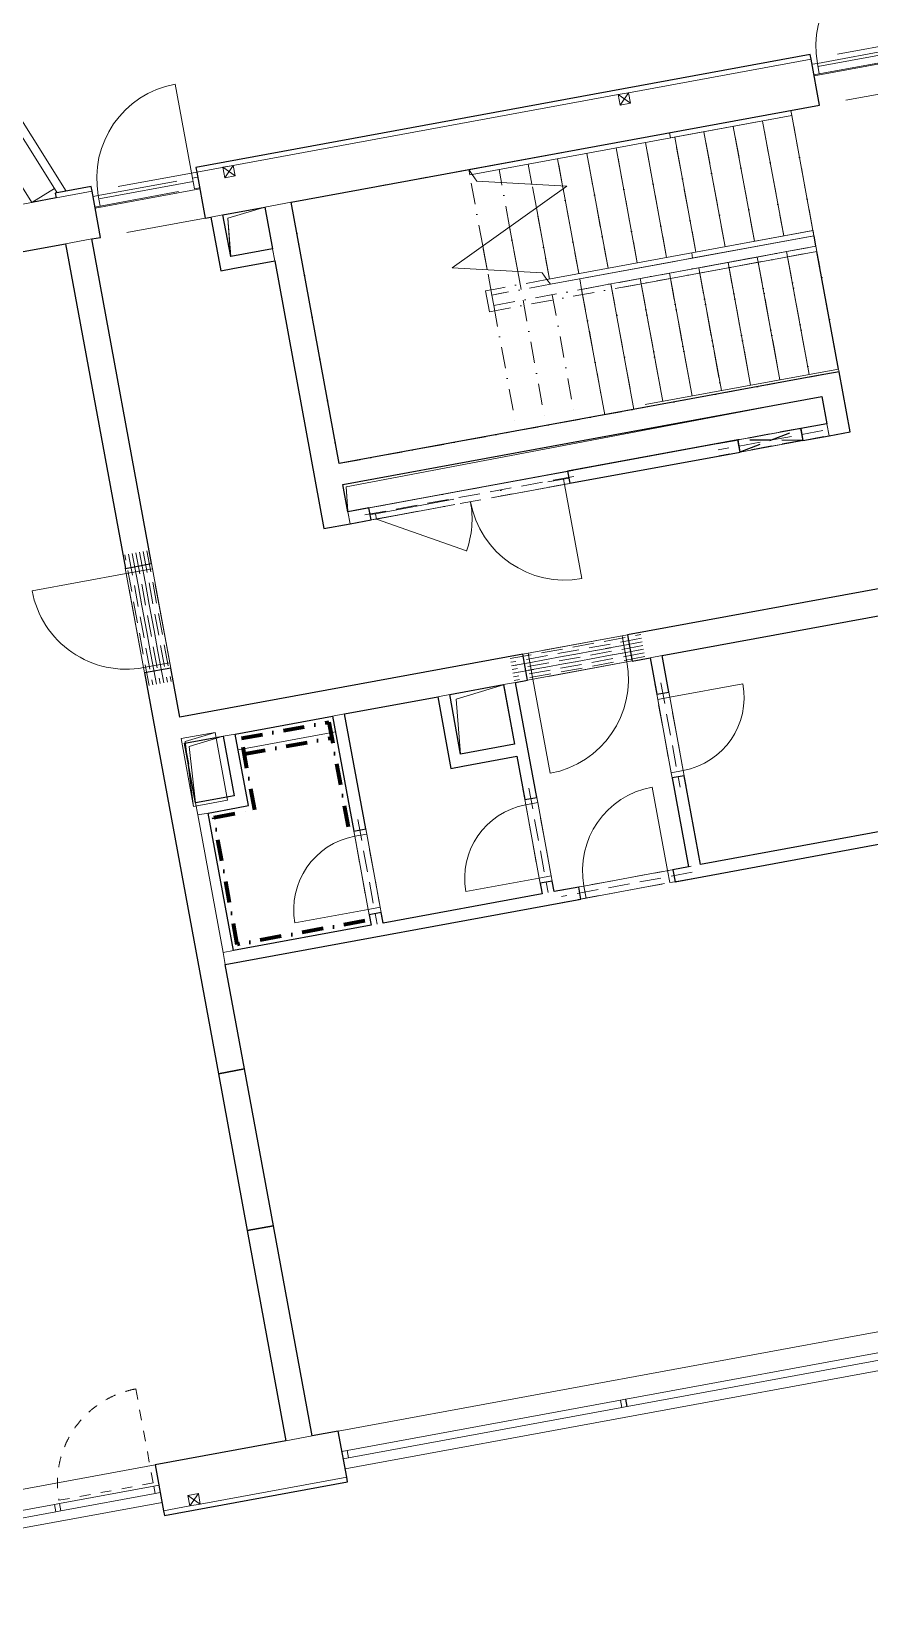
# Model space of a CAD drawing. Header units: millimetres. Extents: x -9657 to 178820, y -8645 to 72638.
# Drawn here: x 122576 to 130451, y -147 to 14797 of the extents above; entities that cross this region are included whole.
import ezdxf

# ---------------------------------------------------------------- set-up
doc = ezdxf.new("R2010")
doc.units = ezdxf.units.MM
for name, pattern in [('HA_Dash_2mm-S1mm', [200, 100, -100]), ('HA_Dash_3mm-S1mm', [300, 200, -100]), ('HA_DashDot_2_2mm-S0_6mm', [1650, 750, -450, 0, -450]), ('HA_DashDot_4mm-S1mm', [400, 200, -100, 0, -100])]:
    doc.linetypes.add(name, pattern=pattern)
for name, color, linetype, lineweight in [('A-AREA-____-OTLN', 9, 'Continuous', 25), ('A-DETL-GENF-OTLN', 9, 'Continuous', 9), ('A-DOOR-____-MCUT', 9, 'Continuous', 9), ('A-DOOR-____-OTLN', 9, 'Continuous', 9), ('A-DOOR-FRAM-MCUT', 9, 'Continuous', 9), ('A-DOOR-FRAM-OTLN', 9, 'Continuous', 9), ('A-FLOR-____-OTLN', 9, 'Continuous', 9), ('A-FLOR-HRAL-MBND', 9, 'HA_DashDot_4mm-S1mm', 9), ('A-FLOR-HRAL-OTLN', 9, 'Continuous', 9), ('A-GENM-____-HDLN', 9, 'HA_Dash_3mm-S1mm', 9), ('A-GENM-____-MCUT', 9, 'Continuous', 25), ('A-GENM-____-OTLN', 9, 'Continuous', 9), ('A-GLAZ-CURT-MCUT', 9, 'Continuous', 5), ('A-GLAZ-CURT-OTLN', 9, 'Continuous', 5), ('A-GLAZ-CWMG-MCUT', 9, 'Continuous', 5), ('A-GLAZ-CWMG-OTLN', 9, 'Continuous', 5), ('A-WALL-____-MCUT', 9, 'Continuous', 25), ('A-WALL-____-OTLN', 9, 'Continuous', 9), ('I-WALL-____-MCUT', 9, 'Continuous', 25), ('I-WALL-____-OTLN', 9, 'Continuous', 9), ('M-HVAC-DUCT-OTLN', 9, 'Continuous', 9), ('S-STRS-____-MBND', 9, 'HA_DashDot_4mm-S1mm', 9), ('S-STRS-____-OTLN', 9, 'Continuous', 9)]:
    doc.layers.add(name, color=color, linetype=linetype, lineweight=lineweight)

# ---------------------------------------------------------------- blocks, each defined once
blk = doc.blocks.new('HA_DR_Single_Swing_Solid - In_OJ_900x2100_Vstupni-2215765-schema rezu D_130_5300')
at = {"layer": 'A-DOOR-____-MCUT', "linetype": 'HA_DashDot_2_2mm-S0_6mm'}
for p, q in [((-450, 125), (450, 125)), ((-450, -125), (450, -125))]:
    blk.add_line(p, q, dxfattribs=at)
at = {"layer": 'A-DOOR-____-OTLN', "lineweight": 5}
blk.add_line((450, 1025), (450, 125), dxfattribs=at)
at = {"layer": 'A-DOOR-____-OTLN'}
for p, q in [((-500, 125), (500, 125)), ((-500, -125), (500, -125))]:
    blk.add_line(p, q, dxfattribs=at)
at = {"layer": 'A-DOOR-____-OTLN', "lineweight": 5}
blk.add_arc((450, 125), 900, 90, 180, dxfattribs=at)
at = {"layer": 'A-DOOR-FRAM-MCUT'}
for p, q in [((-500, 125), (-450, 125)), ((-450, 125), (-450, -125)), ((450, 125), (500, 125)), ((450, -125), (450, 125)), ((-450, -125), (-500, -125)), ((500, -125), (450, -125))]:
    blk.add_line(p, q, dxfattribs=at)
blk = doc.blocks.new('HA_DR_Single_Swing_Solid_ButtFrame - In_FAS_900x2350_Unik-2108754-schema rezu D_130_5300')
at = {"layer": 'A-DOOR-____-MCUT', "linetype": 'HA_DashDot_2_2mm-S0_6mm'}
for p, q in [((-450, 170), (450, 170)), ((-450, 70), (450, 70))]:
    blk.add_line(p, q, dxfattribs=at)
at = {"layer": 'A-DOOR-____-OTLN', "lineweight": 5}
blk.add_line((450, 1070), (450, 170), dxfattribs=at)
blk.add_arc((450, 170), 900, 90, 180, dxfattribs=at)
at = {"layer": 'A-DOOR-FRAM-MCUT'}
for p, q in [((-500, 170), (-450, 170)), ((-450, 170), (-450, 70)), ((450, 170), (500, 170)), ((450, 70), (450, 170)), ((-450, 70), (-500, 70)), ((500, 70), (450, 70))]:
    blk.add_line(p, q, dxfattribs=at)
at = {"layer": 'A-DOOR-FRAM-OTLN', "linetype": 'HA_DashDot_2_2mm-S0_6mm'}
for p, q in [((500, 220), (-500, 220)), ((500, -220), (-500, -220))]:
    blk.add_line(p, q, dxfattribs=at)
blk = doc.blocks.new('HA_DR_Single_Swing_Solid - In_OJ_800x2100-2215786-schema rezu D_130_5300')
at = {"layer": 'A-DOOR-____-MCUT', "linetype": 'HA_DashDot_2_2mm-S0_6mm'}
for p, q in [((-400, 57.5), (400, 57.5)), ((-400, -57.5), (400, -57.5))]:
    blk.add_line(p, q, dxfattribs=at)
at = {"layer": 'A-DOOR-____-OTLN', "lineweight": 5}
blk.add_line((400, 857.5), (400, 57.5), dxfattribs=at)
blk.add_arc((400, 57.5), 800, 90, 180, dxfattribs=at)
at = {"layer": 'A-DOOR-FRAM-MCUT'}
for p, q in [((-450, 57.5), (-400, 57.5)), ((-400, 57.5), (-400, -57.5)), ((400, 57.5), (450, 57.5)), ((400, -57.5), (400, 57.5)), ((-400, -57.5), (-450, -57.5)), ((450, -57.5), (400, -57.5))]:
    blk.add_line(p, q, dxfattribs=at)
blk = doc.blocks.new('HA_DR_Single_Swing_Solid - In_OJ_700x2100-2215885-schema rezu D_130_5300')
at = {"layer": 'A-DOOR-____-MCUT', "linetype": 'HA_DashDot_2_2mm-S0_6mm'}
for p, q in [((-350, 57.5), (350, 57.5)), ((-350, -57.5), (350, -57.5))]:
    blk.add_line(p, q, dxfattribs=at)
at = {"layer": 'A-DOOR-____-OTLN', "lineweight": 5}
blk.add_line((350, -757.5), (350, -57.5), dxfattribs=at)
blk.add_arc((350, -57.5), 700, 180, 270, dxfattribs=at)
at = {"layer": 'A-DOOR-FRAM-MCUT'}
for p, q in [((-350, 57.5), (-400, 57.5)), ((-350, -57.5), (-350, 57.5)), ((400, 57.5), (350, 57.5)), ((350, 57.5), (350, -57.5)), ((-400, -57.5), (-350, -57.5)), ((350, -57.5), (400, -57.5))]:
    blk.add_line(p, q, dxfattribs=at)
blk = doc.blocks.new('Top Rail Type - Top Rail_Internal_-1380920-schema rezu D_130_5300')
at = {"layer": 'A-FLOR-HRAL-OTLN'}
for p, q in [((13750, 11499.6), (13750, 11549.6)), ((13750, 11549.6), (14910, 11549.6)), ((14910, 11549.6), (14910, 11499.6)), ((14910, 11499.6), (13750, 11499.6))]:
    blk.add_line(p, q, dxfattribs=at)
blk = doc.blocks.new('Top Rail Type - Top Rail_Internal_-V72-schema rezu D_130_5300')
at = {"layer": 'A-FLOR-HRAL-MBND'}
for p, q in [((11830, 11500), (11830, 11550)), ((11830, 11550), (11830, 11550)), ((11854, 11500), (11830, 11500))]:
    blk.add_line(p, q, dxfattribs=at)
at = {"layer": 'A-FLOR-HRAL-OTLN'}
for p, q in [((11830, 11550), (11854, 11500)), ((14910, 11550), (11830, 11550)), ((14910, 11500), (14910, 11550)), ((14910, 11500), (11854, 11500))]:
    blk.add_line(p, q, dxfattribs=at)
blk = doc.blocks.new('Top Rail Type - Top Rail_Internal_-1380936-schema rezu D_130_5300')
at = {"layer": 'A-FLOR-HRAL-OTLN'}
for p, q in [((13750, 10350.4), (13750, 10400.4)), ((13750, 10400.4), (14910, 10400.4)), ((14910, 10350.4), (13750, 10350.4)), ((14910, 10400.4), (14910, 10350.4))]:
    blk.add_line(p, q, dxfattribs=at)
blk = doc.blocks.new('Top Rail Type - Top Rail_Internal_-V73-schema rezu D_130_5300')
at = {"layer": 'A-FLOR-HRAL-MBND'}
for p, q in [((11780, 10400), (11780, 10200)), ((11905, 10400), (11780, 10400)), ((11830, 10350), (11830, 10250)), ((11905, 10350), (11830, 10350)), ((12366, 10400), (11905, 10400)), ((12390, 10350), (11905, 10350)), ((11780, 10200), (14910, 10200)), ((11830, 10250), (14910, 10250)), ((14910, 10250), (14910, 10200))]:
    blk.add_line(p, q, dxfattribs=at)
at = {"layer": 'A-FLOR-HRAL-OTLN'}
for p, q in [((12366, 10400), (12390, 10350)), ((14910, 10400), (12366, 10400)), ((14910, 10350), (12390, 10350)), ((14910, 10350), (14910, 10400))]:
    blk.add_line(p, q, dxfattribs=at)
blk = doc.blocks.new('HA_GM_Shaft_Rectangle - Default-2240307-schema rezu D_130_5300')
at = {"layer": 'A-DETL-GENF-OTLN'}
for p, q in [((37, -37), (370, 0)), ((0, -570), (37, -37))]:
    blk.add_line(p, q, dxfattribs=at)
at = {"layer": 'A-GENM-____-OTLN'}
for p, q in [((0, -570), (0, 0)), ((0, 0), (370, 0)), ((370, 0), (370, -570)), ((370, -570), (0, -570))]:
    blk.add_line(p, q, dxfattribs=at)
blk = doc.blocks.new('HA_GM_Shaft_Rectangle - Default-2240317-schema rezu D_130_5300')
at = {"layer": 'A-DETL-GENF-OTLN'}
for p, q in [((51.5, -51.5), (515, 0)), ((0, -570), (51.5, -51.5))]:
    blk.add_line(p, q, dxfattribs=at)
at = {"layer": 'A-GENM-____-OTLN'}
for p, q in [((0, -570), (0, 0)), ((0, 0), (515, 0)), ((515, 0), (515, -570)), ((515, -570), (0, -570))]:
    blk.add_line(p, q, dxfattribs=at)
blk = doc.blocks.new('HA_GM_Shaft_Rectangle - Default-2240301-schema rezu D_130_5300')
at = {"layer": 'A-DETL-GENF-OTLN'}
for p, q in [((26, -26), (4580, 0)), ((0, -260), (26, -26))]:
    blk.add_line(p, q, dxfattribs=at)
at = {"layer": 'A-GENM-____-OTLN'}
for p, q in [((0, -260), (0, 0)), ((0, 0), (4580, 0)), ((4580, 0), (4580, -260)), ((4580, -260), (0, -260))]:
    blk.add_line(p, q, dxfattribs=at)
blk = doc.blocks.new('HA_GM_Shaft_Rectangle - Default-2240315-schema rezu D_130_5300')
at = {"layer": 'A-DETL-GENF-OTLN'}
for p, q in [((40, -40), (400.4, 0)), ((0, -400), (40, -40))]:
    blk.add_line(p, q, dxfattribs=at)
at = {"layer": 'A-GENM-____-OTLN'}
for p, q in [((0, -400), (0, 0)), ((0, 0), (400.4, 0)), ((400.4, 0), (400.4, -400)), ((400.4, -400), (0, -400))]:
    blk.add_line(p, q, dxfattribs=at)
blk = doc.blocks.new('Obdélníková příčel - 50x70mm EXT-2011740-schema rezu D_130_5300')
at = {"layer": 'A-GLAZ-CWMG-MCUT'}
for p, q in [((-50, 70), (0, 70)), ((-50, 0), (-50, 70)), ((0, 0), (-50, 0)), ((0, 70), (0, 0))]:
    blk.add_line(p, q, dxfattribs=at)
blk = doc.blocks.new('ABMV_CW_Single_Swing_Generic - Ex_Glass_SKLOPNE-2011742-schema rezu D_130_5300')
at = {"layer": 'A-DOOR-____-OTLN', "linetype": 'HA_Dash_2mm-S1mm', "lineweight": 5}
for p in [(450, 930), (-450, 30)]:
    blk.add_line(p, (450, 30), dxfattribs=at)
blk.add_arc((450, 30), 900, 90, 180, dxfattribs=at)
blk = doc.blocks.new('Obdélníková příčel - 50x70mm EXT-1501617-schema rezu D_130_5300')
at = {"layer": 'A-GLAZ-CWMG-OTLN'}
for p, q in [((6582, 1115), (5697, 952)), ((6595, 1046), (5709, 883))]:
    blk.add_line(p, q, dxfattribs=at)
blk = doc.blocks.new('Obdélníková příčel - 50x70mm EXT-2011734-schema rezu D_130_5300')
at = {"layer": 'A-GLAZ-CWMG-MCUT'}
for p, q in [((-25, 70), (25, 70)), ((-25, 0), (-25, 70)), ((25, 0), (-25, 0)), ((25, 70), (25, 0))]:
    blk.add_line(p, q, dxfattribs=at)
blk = doc.blocks.new('Systémový panel - Sklo-2011743-schema rezu D_130_5300')
at = {"layer": 'A-GLAZ-CURT-MCUT'}
for p, q in [((1300, 0), (-1300, 0)), ((-1300, 0), (-1300, -70)), ((-1300, -70), (1300, -70)), ((1300, -70), (1300, 0))]:
    blk.add_line(p, q, dxfattribs=at)
blk = doc.blocks.new('Systémový panel - Sklo-2012391-schema rezu D_130_5300')
at = {"layer": 'A-GLAZ-CURT-MCUT'}
for p, q in [((1306.25, 0), (-1306.25, 0)), ((-1306.25, 0), (-1306.25, -70)), ((-1306.25, -70), (1306.25, -70)), ((1306.25, -70), (1306.25, 0))]:
    blk.add_line(p, q, dxfattribs=at)
blk = doc.blocks.new('Systémový panel - Sklo-2012393-schema rezu D_130_5300')
at = {"layer": 'A-GLAZ-CURT-MCUT'}
for p, q in [((1318.75, 0), (-1318.75, 0)), ((-1318.75, 0), (-1318.75, -70)), ((-1318.75, -70), (1318.75, -70)), ((1318.75, -70), (1318.75, 0))]:
    blk.add_line(p, q, dxfattribs=at)
blk = doc.blocks.new('HA_GM_Tiling_LineBased - Generic Tiles-2157057-schema rezu D_130_5300')
at = {"layer": 'A-GENM-____-OTLN', "linetype": 'HA_DashDot_4mm-S1mm', "lineweight": 80}
blk.add_line((50, -50), (1270, -50), dxfattribs=at)
blk = doc.blocks.new('HA_GM_Tiling_LineBased - Generic Tiles-2157058-schema rezu D_130_5300')
at = {"layer": 'A-GENM-____-OTLN', "linetype": 'HA_DashDot_4mm-S1mm', "lineweight": 80}
blk.add_line((50, -50), (1265, -50), dxfattribs=at)
blk = doc.blocks.new('HA_GM_Tiling_LineBased - Generic Tiles-2157059-schema rezu D_130_5300')
at = {"layer": 'A-GENM-____-OTLN', "linetype": 'HA_DashDot_4mm-S1mm', "lineweight": 80}
blk.add_line((50, -50), (440, -50), dxfattribs=at)
blk = doc.blocks.new('HA_GM_Tiling_LineBased - Generic Tiles-2157060-schema rezu D_130_5300')
at = {"layer": 'A-GENM-____-OTLN', "linetype": 'HA_DashDot_4mm-S1mm', "lineweight": 80}
blk.add_line((-50, -50), (635, -50), dxfattribs=at)
blk = doc.blocks.new('HA_GM_Tiling_LineBased - Generic Tiles-2157061-schema rezu D_130_5300')
at = {"layer": 'A-GENM-____-OTLN', "linetype": 'HA_DashDot_4mm-S1mm', "lineweight": 80}
blk.add_line((50, -50), (885, -50), dxfattribs=at)
blk = doc.blocks.new('HA_GM_Tiling_LineBased - Generic Tiles-2157062-schema rezu D_130_5300')
at = {"layer": 'A-GENM-____-OTLN', "linetype": 'HA_DashDot_4mm-S1mm', "lineweight": 80}
blk.add_line((50, -50), (1050, -50), dxfattribs=at)
blk = doc.blocks.new('HA_DR_Double_Swing_Solid_FrameButt - In_1800x2100_900-2119139-schema rezu D_130_5300')
at = {"layer": 'A-DOOR-____-MCUT', "linetype": 'HA_DashDot_2_2mm-S0_6mm'}
for p, q in [((-900, -7), (900, -7)), ((-900, -58), (900, -58))]:
    blk.add_line(p, q, dxfattribs=at)
at = {"layer": 'A-DOOR-____-OTLN', "lineweight": 5}
for p, q in [((-121, -507), (-900, -58)), ((900, -957), (900, -58))]:
    blk.add_line(p, q, dxfattribs=at)
for centre, start, end in [((-900, -58), 330, 360), ((900, -58), 180, 270)]:
    blk.add_arc(centre, 900, start, end, dxfattribs=at)
at = {"layer": 'A-DOOR-FRAM-MCUT'}
for p, q in [((-900, -7), (-950, -7)), ((-950, -58), (-900, -58)), ((-900, -58), (-900, -7)), ((950, -7), (900, -7)), ((900, -7), (900, -58)), ((900, -58), (950, -58))]:
    blk.add_line(p, q, dxfattribs=at)
at = {"layer": 'A-DOOR-FRAM-OTLN', "linetype": 'HA_DashDot_2_2mm-S0_6mm'}
for p, q in [((950, 58), (-950, 58)), ((950, -58), (-950, -58))]:
    blk.add_line(p, q, dxfattribs=at)
blk = doc.blocks.new('TB_Porotherm KP11_5_1000mm - TB_Porotherm KP11_5_1000mm-1965691-schema rezu D_130_5300')
at = {"layer": 'A-GENM-____-HDLN'}
for p, q in [((-500, 57.5), (500, 57.5)), ((-500, 0), (500, 0)), ((500, -57.5), (-500, -57.5))]:
    blk.add_line(p, q, dxfattribs=at)
blk = doc.blocks.new('TB_Porotherm KP11_5_2000mm - TB_Porotherm KP11_5_2000mm-1976121-schema rezu D_130_5300')
at = {"layer": 'A-GENM-____-HDLN'}
for p, q in [((-1000, 57.5), (1000, 57.5)), ((-1000, 0), (1000, 0)), ((1000, -57.5), (-1000, -57.5))]:
    blk.add_line(p, q, dxfattribs=at)
blk = doc.blocks.new('TB_Porotherm KP7_1250mm - TB_Porotherm KP7_1250mm-1966492-schema rezu D_130_5300')
at = {"layer": 'A-GENM-____-HDLN'}
for p, q in [((-625, 35), (625, 35)), ((-625, 0), (625, 0)), ((625, -35), (-625, -35))]:
    blk.add_line(p, q, dxfattribs=at)
blk = doc.blocks.new('TB_Porotherm KP11_5_1250mm - TB_Porotherm KP11_5_1250mm-1972106-schema rezu D_130_5300')
at = {"layer": 'A-GENM-____-HDLN'}
for p, q in [((-625, 57.5), (625, 57.5)), ((-625, 0), (625, 0)), ((625, -57.5), (-625, -57.5))]:
    blk.add_line(p, q, dxfattribs=at)
blk = doc.blocks.new('Obdélníková příčel - 50x70mm EXT-2011748-schema rezu D_130_5300')
at = {"layer": 'A-GLAZ-CWMG-MCUT'}
for p, q in [((0, 70), (-50, 70)), ((-50, 70), (-50, 0)), ((-50, 0), (0, 0)), ((0, 0), (0, 70))]:
    blk.add_line(p, q, dxfattribs=at)
blk = doc.blocks.new('HA_GM_Tiling_LineBased - Generic Tiles-2155796-schema rezu D_130_5300')
at = {"layer": 'A-GENM-____-OTLN', "linetype": 'HA_DashDot_4mm-S1mm', "lineweight": 80}
blk.add_line((50, -50), (880, -50), dxfattribs=at)
blk = doc.blocks.new('HA_GM_Opening_Rectangle_WallBased - Default-2177365-schema rezu D_130_5300')
at = {"layer": 'A-GENM-____-MCUT', "linetype": 'HA_Dash_3mm-S1mm'}
for p, q in [((425, 57.5), (-175, -57.5)), ((-175, 57.5), (425, -57.5)), ((-175, 57.5), (-175, -57.5)), ((-175, 57.5), (425, 57.5)), ((425, 57.5), (425, -57.5)), ((-175, -57.5), (425, -57.5))]:
    blk.add_line(p, q, dxfattribs=at)
blk = doc.blocks.new('HA_GM_Opening_Rectangle_WallBased - Default-2259489-schema rezu D_130_5300')
at = {"layer": 'A-GENM-____-MCUT', "linetype": 'HA_Dash_3mm-S1mm'}
blk.add_line((-25, 125), (275, 125), dxfattribs=at)
blk = doc.blocks.new('185-01_OBJEKT A_Central_rvt-2-schema rezu D_130_5300')
at = {"layer": 'A-AREA-____-OTLN'}
for p, q in [((12809, 12779), (12791, 12878)), ((13021, 11624), (12818, 12730))]:
    blk.add_line(p, q, dxfattribs=at)
at = {"layer": 'A-FLOR-____-OTLN'}
for p, q in [((13777, 14564), (12793, 14383)), ((12828, 14471), (13713, 14633)), ((7873, 13192), (9545, 13500)), ((7015, 13320), (6032, 13139)), ((6066, 13226), (6952, 13389)), ((12791, 12878), (12809, 12779)), ((12818, 12730), (13021, 11624)), ((11208, 11265), (8325, 10734)), ((10474, 10662), (8605, 10318)), ((8317, 1632), (14587, 2786)), ((8382, 1278), (14652, 2432)), ((572, 207), (6596, 1315)), ((637, -147), (6661, 961))]:
    blk.add_line(p, q, dxfattribs=at)
at = {"layer": 'A-WALL-____-MCUT'}
for p, q in [((12756, 14584), (6978, 13521)), ((12764, 14540), (12756, 14584)), ((12844, 14108), (12764, 14540)), ((7873, 13193), (12844, 14108)), ((6978, 13521), (6986, 13477)), ((6986, 13477), (7066, 13044)), ((5995, 13340), (5656, 13278)), ((6003, 13296), (5995, 13340)), ((5664, 13234), (5435, 13192)), ((5656, 13278), (5664, 13234)), ((6082, 12863), (6003, 13296)), ((7066, 13044), (7120, 13054)), ((7233, 13075), (7627, 13147)), ((5999, 12848), (6082, 12863)), ((4238, 12524), (5753, 12803)), ((7825, 1542), (6596, 1315)), ((8317, 1632), (8071, 1587)), ((8397, 1199), (8317, 1632)), ((6596, 1315), (6675, 883)), ((8405, 1155), (8397, 1199)), ((6684, 838), (8405, 1155)), ((6675, 883), (6684, 838))]:
    blk.add_line(p, q, dxfattribs=at)
at = {"layer": 'A-WALL-____-MCUT', "lineweight": 9}
for p, q in [((11048, 14224), (12764, 14540)), ((12764, 14540), (11048, 14224)), ((6986, 13477), (10950, 14206)), ((10950, 14206), (6986, 13477)), ((5435, 13192), (4159, 12957)), ((5664, 13234), (5919, 13281)), ((5919, 13281), (5664, 13234)), ((5919, 13281), (6003, 13296)), ((6003, 13296), (5919, 13281)), ((7873, 13193), (7627, 13147)), ((7233, 13075), (7120, 13054)), ((5999, 12848), (5753, 12803)), ((7720, 12641), (7699, 12754)), ((12933, 10997), (12912, 11110)), ((8408, 10282), (8429, 10168)), ((11362, 8929), (11249, 8908)), ((9985, 8675), (9872, 8655)), ((9365, 8561), (9252, 8541)), ((8377, 8379), (8264, 8359)), ((7349, 8190), (7236, 8170)), ((6975, 7542), (6996, 7429)), ((7094, 7447), (6996, 7429)), ((7234, 6136), (6996, 7429)), ((6996, 7429), (7234, 6136)), ((7234, 6136), (7332, 6154)), ((7234, 6136), (7255, 6022)), ((7825, 1542), (8071, 1587)), ((7020, 946), (8397, 1199)), ((8397, 1199), (7020, 946)), ((6675, 883), (6921, 928)), ((6921, 928), (6675, 883))]:
    blk.add_line(p, q, dxfattribs=at)
at = {"layer": 'I-WALL-____-MCUT'}
for p, q in [((8325, 10734), (7873, 13193)), ((7120, 13054), (7214, 12548)), ((7306, 12682), (7233, 13075)), ((7627, 13147), (7699, 12754)), ((5753, 12803), (6315, 9749)), ((6561, 9794), (5999, 12848)), ((7699, 12754), (7306, 12682)), ((7214, 12548), (7327, 12569)), ((7327, 12569), (7720, 12641)), ((7720, 12641), (8183, 10123)), ((12829, 11563), (8325, 10734)), ((13026, 11599), (12829, 11563)), ((13130, 11034), (13026, 11599)), ((8361, 10537), (12865, 11366)), ((12865, 11366), (12912, 11110)), ((12912, 11110), (12667, 11065)), ((12667, 11065), (12687, 10952)), ((12076, 10957), (10474, 10662)), ((12097, 10843), (12076, 10957)), ((12687, 10952), (12933, 10997)), ((12933, 10997), (13130, 11034)), ((10495, 10549), (12097, 10843)), ((10474, 10662), (10495, 10549)), ((8408, 10282), (8361, 10537)), ((8605, 10318), (8408, 10282)), ((8626, 10205), (8605, 10318)), ((17522, 10317), (11036, 9123)), ((8183, 10123), (8429, 10168)), ((8429, 10168), (8626, 10205)), ((6315, 9749), (6561, 9794)), ((11362, 8929), (14209, 9453)), ((11036, 9123), (11081, 8877)), ((10053, 8942), (6827, 8348)), ((10098, 8696), (10053, 8942)), ((11081, 8877), (11249, 8908)), ((11249, 8908), (11312, 8564)), ((11425, 8585), (11362, 8929)), ((6742, 8811), (6496, 8765)), ((6496, 8765), (7190, 4994)), ((6827, 8348), (6742, 8811)), ((9985, 8675), (10098, 8696)), ((10184, 7594), (9985, 8675)), ((8377, 8379), (9252, 8541)), ((9252, 8541), (9376, 7867)), ((9365, 8561), (9872, 8655)), ((9468, 8001), (9365, 8561)), ((9872, 8655), (9975, 8094)), ((11312, 8564), (11425, 8585)), ((8576, 7298), (8377, 8379)), ((7349, 8190), (8264, 8359)), ((8264, 8359), (8463, 7277)), ((6872, 8103), (7236, 8170)), ((6975, 7542), (6872, 8103)), ((7236, 8170), (7339, 7609)), ((7473, 7517), (7349, 8190)), ((9975, 8094), (9468, 8001)), ((9489, 7888), (9996, 7981)), ((9996, 7981), (10071, 7573)), ((9376, 7867), (9489, 7888)), ((11570, 7798), (11457, 7777)), ((11457, 7777), (11611, 6941)), ((11724, 6962), (11570, 7798)), ((7339, 7609), (6975, 7542)), ((7094, 7447), (7360, 7496)), ((7360, 7496), (7473, 7517)), ((10071, 7573), (10184, 7594)), ((14954, 7556), (11724, 6962)), ((7332, 6154), (7094, 7447)), ((11484, 6801), (14975, 7443)), ((8463, 7277), (8576, 7298)), ((11611, 6941), (11463, 6914)), ((11463, 6914), (11484, 6801)), ((10329, 6807), (10216, 6786)), ((10216, 6786), (10234, 6688)), ((10347, 6708), (10329, 6807)), ((10578, 6751), (10347, 6708)), ((10599, 6638), (10578, 6751)), ((7255, 6022), (10599, 6638)), ((10234, 6688), (8739, 6412)), ((8721, 6511), (8608, 6490)), ((8608, 6490), (8626, 6392)), ((8739, 6412), (8721, 6511)), ((8626, 6392), (7332, 6154)), ((7436, 5039), (7255, 6022)), ((7190, 4994), (7436, 5039)), ((7436, 5039), (7190, 4994)), ((7190, 4994), (7461, 3519)), ((7707, 3564), (7436, 5039)), ((7707, 3564), (7461, 3519)), ((7461, 3519), (7707, 3564)), ((7461, 3519), (7825, 1542)), ((8071, 1587), (7707, 3564))]:
    blk.add_line(p, q, dxfattribs=at)
at = {"layer": 'I-WALL-____-OTLN'}
for p, q in [((12076, 10957), (12667, 11065)), ((12687, 10952), (12097, 10843)), ((8291, 8211), (7376, 8043))]:
    blk.add_line(p, q, dxfattribs=at)
at = {"layer": 'M-HVAC-DUCT-OTLN', "lineweight": 5}
for p, q in [((10950, 14206), (11048, 14224)), ((10950, 14206), (11066, 14126)), ((10968, 14108), (10950, 14206)), ((10968, 14108), (11048, 14224)), ((11048, 14224), (11066, 14126)), ((11066, 14126), (10968, 14108)), ((7232, 13522), (7330, 13540)), ((7232, 13522), (7348, 13442)), ((7250, 13424), (7232, 13522)), ((7250, 13424), (7330, 13540)), ((7330, 13540), (7348, 13442)), ((7348, 13442), (7250, 13424)), ((6903, 1026), (7002, 1044)), ((6903, 1026), (7020, 946)), ((6921, 928), (6903, 1026)), ((6921, 928), (7002, 1044)), ((7020, 946), (6921, 928)), ((7002, 1044), (7020, 946))]:
    blk.add_line(p, q, dxfattribs=at)
at = {"layer": 'S-STRS-____-MBND'}
for p, q in [((9544, 13500), (7872, 13193)), ((9676, 12782), (9544, 13500)), ((9544, 13500), (9544, 13500)), ((9676, 12782), (9544, 13500)), ((9928, 12961), (9851, 13379)), ((9928, 12961), (9851, 13379)), ((10180, 13140), (10139, 13363)), ((10180, 13140), (10139, 13363)), ((10432, 13319), (10427, 13347)), ((10432, 13319), (10427, 13347)), ((7872, 13193), (8325, 10734)), ((9780, 12222), (12809, 12779)), ((12533, 12729), (12750, 11548)), ((12533, 12729), (12750, 11548)), ((12809, 12779), (13026, 11599)), ((9761, 12320), (9718, 12559)), ((9761, 12320), (9718, 12559)), ((11707, 12577), (11924, 11396)), ((11707, 12577), (11924, 11396)), ((11983, 12627), (12200, 11447)), ((11983, 12627), (12200, 11447)), ((12258, 12678), (12475, 11498)), ((12258, 12678), (12475, 11498)), ((10312, 12421), (9761, 12320)), ((10037, 12371), (10005, 12542)), ((10037, 12371), (10005, 12542)), ((10881, 12424), (11098, 11244)), ((10881, 12424), (11098, 11244)), ((11156, 12475), (11374, 11295)), ((11156, 12475), (11374, 11295)), ((11432, 12526), (11649, 11346)), ((11432, 12526), (11649, 11346)), ((9780, 12222), (9761, 12320)), ((10055, 12272), (10272, 11092)), ((10055, 12272), (10272, 11092)), ((10330, 12323), (10547, 11143)), ((10330, 12323), (10547, 11143)), ((10606, 12374), (10823, 11194)), ((10606, 12374), (10823, 11194)), ((9780, 12222), (9997, 11042)), ((9780, 12222), (9997, 11042)), ((9997, 11042), (13026, 11599)), ((8325, 10734), (9997, 11042))]:
    blk.add_line(p, q, dxfattribs=at)
at = {"layer": 'S-STRS-____-MBND', "linetype": 'Continuous', "lineweight": 5}
for p, q in [((9577, 13455), (9621, 13392)), ((10468, 13345), (9389, 12577)), ((9621, 13392), (10468, 13345)), ((9389, 12577), (10235, 12529)), ((10235, 12529), (10280, 12467))]:
    blk.add_line(p, q, dxfattribs=at)
at = {"layer": 'S-STRS-____-OTLN', "linetype": 'HA_DashDot_4mm-S1mm'}
for p, q in [((12231, 12826), (12032, 13907)), ((12506, 12876), (12307, 13957)), ((12781, 12927), (12583, 14008)), ((11405, 12674), (11206, 13755)), ((11680, 12724), (11481, 13805)), ((11955, 12775), (11756, 13856)), ((10427, 13347), (10380, 13603)), ((10854, 12572), (10655, 13653)), ((11129, 12623), (10930, 13704)), ((9851, 13379), (9829, 13501)), ((10139, 13363), (10104, 13552)), ((10578, 12522), (10432, 13319)), ((10303, 12471), (10180, 13140)), ((10005, 12542), (9928, 12961)), ((9718, 12559), (9676, 12782))]:
    blk.add_line(p, q, dxfattribs=at)
at = {"layer": 'S-STRS-____-OTLN'}
for p, q in [((12231, 12826), (12032, 13907)), ((12506, 12876), (12307, 13957)), ((12781, 12927), (12583, 14008)), ((11405, 12674), (11206, 13755)), ((11680, 12724), (11481, 13805)), ((11955, 12775), (11756, 13856)), ((10427, 13347), (10380, 13603)), ((10854, 12572), (10655, 13653)), ((11129, 12623), (10930, 13704)), ((9851, 13379), (9829, 13501)), ((10139, 13363), (10104, 13552)), ((10578, 12522), (10432, 13319)), ((10303, 12471), (10180, 13140)), ((10005, 12542), (9928, 12961)), ((12791, 12878), (12515, 12827)), ((9718, 12559), (9676, 12782)), ((11964, 12726), (11689, 12675)), ((12240, 12776), (11964, 12726)), ((12515, 12827), (12240, 12776)), ((11138, 12574), (10863, 12523)), ((11414, 12624), (11138, 12574)), ((11689, 12675), (11414, 12624)), ((10588, 12472), (10312, 12421)), ((10312, 12421), (10312, 12421)), ((10863, 12523), (10588, 12472))]:
    blk.add_line(p, q, dxfattribs=at)
at = {"layer": 'A-DOOR-____-OTLN', "color": 50, "lineweight": 9}
for name, p, rotation in [('HA_DR_Single_Swing_Solid_ButtFrame - In_FAS_900x2350_Unik-2108754-schema rezu D_130_5300', (13296, 14414), 10.42708866108217), ('HA_DR_Single_Swing_Solid_ButtFrame - In_FAS_900x2350_Unik-2108754-schema rezu D_130_5300', (6534, 13170), 10.42708866108217), ('HA_DR_Double_Swing_Solid_FrameButt - In_1800x2100_900-2119139-schema rezu D_130_5300', (9550, 10433), 10.42708866108196), ('HA_DR_Single_Swing_Solid - In_OJ_900x2100_Vstupni-2215765-schema rezu D_130_5300', (6528, 9280), 100.4270886610821), ('HA_DR_Single_Swing_Solid - In_OJ_900x2100_Vstupni-2215765-schema rezu D_130_5300', (10567, 8910), 190.4270886610822), ('HA_DR_Single_Swing_Solid - In_OJ_700x2100-2215885-schema rezu D_130_5300', (11441, 8181), 100.4270886610819), ('HA_DR_Single_Swing_Solid - In_OJ_800x2100-2215786-schema rezu D_130_5300', (11031, 6776), 10.42708866108217), ('HA_DR_Single_Swing_Solid - In_OJ_700x2100-2215885-schema rezu D_130_5300', (10200, 7190), 280.4270886610819), ('HA_DR_Single_Swing_Solid - In_OJ_700x2100-2215885-schema rezu D_130_5300', (8592, 6894), 280.4270886610819), ('ABMV_CW_Single_Swing_Generic - Ex_Glass_SKLOPNE-2011742-schema rezu D_130_5300', (6139, 1033), 10.42708866108224)]:
    blk.add_blockref(name, p, dxfattribs=dict(at, rotation=rotation))
at = {"layer": 'A-FLOR-HRAL-OTLN', "color": 50, "lineweight": 9, "rotation": 10.42708866108206}
for name in ['Top Rail Type - Top Rail_Internal_-V72-schema rezu D_130_5300', 'Top Rail Type - Top Rail_Internal_-1380920-schema rezu D_130_5300', 'Top Rail Type - Top Rail_Internal_-V73-schema rezu D_130_5300', 'Top Rail Type - Top Rail_Internal_-1380936-schema rezu D_130_5300']:
    blk.add_blockref(name, (0, 0), dxfattribs=at)
at = {"layer": 'A-GENM-____-OTLN', "color": 50, "lineweight": 9}
for name, p, rotation in [('HA_GM_Shaft_Rectangle - Default-2240315-schema rezu D_130_5300', (7233, 13075), 10.42708866108196), ('HA_GM_Shaft_Rectangle - Default-2240301-schema rezu D_130_5300', (8361, 10537), 10.42708866108196), ('TB_Porotherm KP11_5_1000mm - TB_Porotherm KP11_5_1000mm-1965691-schema rezu D_130_5300', (12382, 10954), 190.4270886610822), ('HA_GM_Opening_Rectangle_WallBased - Default-2177365-schema rezu D_130_5300', (12505, 10977), 190.4270886610819), ('TB_Porotherm KP11_5_2000mm - TB_Porotherm KP11_5_2000mm-1976121-schema rezu D_130_5300', (9550, 10433), 190.4270886610822), ('TB_Porotherm KP7_1250mm - TB_Porotherm KP7_1250mm-1966492-schema rezu D_130_5300', (6459, 9267), 280.4270886610821), ('TB_Porotherm KP7_1250mm - TB_Porotherm KP7_1250mm-1966492-schema rezu D_130_5300', (6528, 9280), 280.4270886610821), ('TB_Porotherm KP7_1250mm - TB_Porotherm KP7_1250mm-1966492-schema rezu D_130_5300', (6597, 9292), 280.4270886610821), ('TB_Porotherm KP7_1250mm - TB_Porotherm KP7_1250mm-1966492-schema rezu D_130_5300', (10554, 8978), 190.4270886610819), ('TB_Porotherm KP7_1250mm - TB_Porotherm KP7_1250mm-1966492-schema rezu D_130_5300', (10567, 8910), 190.4270886610819), ('TB_Porotherm KP7_1250mm - TB_Porotherm KP7_1250mm-1966492-schema rezu D_130_5300', (10580, 8841), 190.4270886610819), ('TB_Porotherm KP11_5_1000mm - TB_Porotherm KP11_5_1000mm-1965691-schema rezu D_130_5300', (11441, 8181), 280.4270886610821), ('HA_GM_Shaft_Rectangle - Default-2240317-schema rezu D_130_5300', (9365, 8561), 10.42708866108196), ('HA_GM_Tiling_LineBased - Generic Tiles-2157061-schema rezu D_130_5300', (7349, 8190), 10.42708866108185), ('HA_GM_Tiling_LineBased - Generic Tiles-2157062-schema rezu D_130_5300', (8269, 8360), 280.4270886610819), ('HA_GM_Shaft_Rectangle - Default-2240307-schema rezu D_130_5300', (6872, 8103), 10.42708866108196), ('HA_GM_Opening_Rectangle_WallBased - Default-2259489-schema rezu D_130_5300', (6754, 8055), 280.427088661082), ('HA_GM_Tiling_LineBased - Generic Tiles-2157060-schema rezu D_130_5300', (7473, 7517), 100.427088661082), ('HA_GM_Tiling_LineBased - Generic Tiles-2155796-schema rezu D_130_5300', (7376, 8043), 10.42708866108189), ('TB_Porotherm KP11_5_1000mm - TB_Porotherm KP11_5_1000mm-1965691-schema rezu D_130_5300', (10200, 7190), 280.4270886610821), ('HA_GM_Tiling_LineBased - Generic Tiles-2157059-schema rezu D_130_5300', (7089, 7446), 10.42708866108192), ('HA_GM_Tiling_LineBased - Generic Tiles-2157058-schema rezu D_130_5300', (7327, 6153), 100.427088661082), ('TB_Porotherm KP11_5_1000mm - TB_Porotherm KP11_5_1000mm-1965691-schema rezu D_130_5300', (8592, 6894), 280.4270886610821), ('TB_Porotherm KP11_5_1250mm - TB_Porotherm KP11_5_1250mm-1972106-schema rezu D_130_5300', (11031, 6776), 190.4270886610821), ('HA_GM_Tiling_LineBased - Generic Tiles-2157057-schema rezu D_130_5300', (8626, 6392), 190.4270886610819)]:
    blk.add_blockref(name, p, dxfattribs=dict(at, rotation=rotation))
at = {"layer": 'A-GLAZ-CURT-OTLN', "color": 50, "lineweight": 9, "rotation": 10.42708866108224}
for name, p in [('Systémový panel - Sklo-2012393-schema rezu D_130_5300', (12317, 2170)), ('Systémový panel - Sklo-2012391-schema rezu D_130_5300', (9686, 1686)), ('Systémový panel - Sklo-2011743-schema rezu D_130_5300', (4369, 707))]:
    blk.add_blockref(name, p, dxfattribs=at)
at = {"layer": 'A-GLAZ-CWMG-OTLN', "color": 50, "lineweight": 9, "extrusion": (0, 0, -1), "rotation": 169.5729113389178}
for name, p in [('Obdélníková příčel - 50x70mm EXT-2011734-schema rezu D_130_5300', (-10995, 1927)), ('Obdélníková příčel - 50x70mm EXT-2011740-schema rezu D_130_5300', (-6631, 1124)), ('Obdélníková příčel - 50x70mm EXT-2011734-schema rezu D_130_5300', (-5672, 947))]:
    blk.add_blockref(name, p, dxfattribs=at)
at = {"layer": 'A-GLAZ-CWMG-OTLN', "color": 50, "lineweight": 9, "rotation": 190.4270886610822}
blk.add_blockref('Obdélníková příčel - 50x70mm EXT-2011748-schema rezu D_130_5300', (8352, 1440), dxfattribs=at)
at = {"layer": 'A-GLAZ-CWMG-OTLN', "color": 50, "lineweight": 9}
blk.add_blockref('Obdélníková příčel - 50x70mm EXT-1501617-schema rezu D_130_5300', (0, 0), dxfattribs=at)
blk = doc.blocks.new('Top Rail Type - Top Rail_Internal_-1405281-schema rezu D_130_5300')
at = {"layer": 'A-FLOR-HRAL-OTLN'}
for p, q in [((10991, 12444), (12809, 12779)), ((12818, 12730), (11000, 12395)), ((12809, 12779), (12818, 12730))]:
    blk.add_line(p, q, dxfattribs=at)
blk = doc.blocks.new('Top Rail Type - Top Rail_Internal_-V67-schema rezu D_130_5300')
at = {"layer": 'A-FLOR-HRAL-OTLN'}
for p, q in [((10991, 12444), (12809, 12779)), ((11000, 12395), (12818, 12730)), ((12809, 12779), (12818, 12730))]:
    blk.add_line(p, q, dxfattribs=at)
blk = doc.blocks.new('HA_GM_Shaft_Rectangle - Default-2321920-schema rezu D_130_5300')
at = {"layer": 'A-DETL-GENF-OTLN'}
for p, q in [((32.5, -32.5), (325, 0)), ((0, -650), (32.5, -32.5))]:
    blk.add_line(p, q, dxfattribs=at)
at = {"layer": 'A-GENM-____-OTLN'}
for p, q in [((0, -650), (0, 0)), ((0, 0), (325, 0)), ((325, 0), (325, -650)), ((325, -650), (0, -650))]:
    blk.add_line(p, q, dxfattribs=at)
blk = doc.blocks.new('HA_GM_Shaft_Rectangle - Default-2321930-schema rezu D_130_5300')
at = {"layer": 'A-DETL-GENF-OTLN'}
for p, q in [((26, -26), (4580, 0)), ((0, -260), (26, -26))]:
    blk.add_line(p, q, dxfattribs=at)
at = {"layer": 'A-GENM-____-OTLN'}
for p, q in [((0, -260), (0, 0)), ((0, 0), (4580, 0)), ((4580, 0), (4580, -260)), ((4580, -260), (0, -260))]:
    blk.add_line(p, q, dxfattribs=at)
blk = doc.blocks.new('HA_GM_Shaft_Rectangle - Default-2321934-schema rezu D_130_5300')
at = {"layer": 'A-DETL-GENF-OTLN'}
for p, q in [((40, -40), (400, 0)), ((0, -400), (40, -40))]:
    blk.add_line(p, q, dxfattribs=at)
at = {"layer": 'A-GENM-____-OTLN'}
for p, q in [((0, -400), (0, 0)), ((0, 0), (400, 0)), ((400, 0), (400, -400)), ((400, -400), (0, -400))]:
    blk.add_line(p, q, dxfattribs=at)
blk = doc.blocks.new('HA_GM_Shaft_Rectangle - Default-2321892-schema rezu D_130_5300')
at = {"layer": 'A-DETL-GENF-OTLN'}
for p, q in [((26, -26), (4580, 0)), ((0, -256), (26, -26))]:
    blk.add_line(p, q, dxfattribs=at)
at = {"layer": 'A-GENM-____-OTLN'}
for p, q in [((2100, -260), (200, -260)), ((4330, -260), (3730, -260))]:
    blk.add_line(p, q, dxfattribs=at)
blk = doc.blocks.new('Top Rail Type - Top Rail_Internal_-2230223-schema rezu D_130_5300')
at = {"layer": 'A-FLOR-HRAL-OTLN'}
for p, q in [((11204, 11289), (13021, 11624)), ((13021, 11624), (13026, 11599))]:
    blk.add_line(p, q, dxfattribs=at)
blk = doc.blocks.new('Top Rail Type - Top Rail_Internal_-V77-schema rezu D_130_5300')
at = {"layer": 'A-FLOR-HRAL-OTLN'}
for p, q in [((11204, 11289), (13021, 11624)), ((13021, 11624), (13026, 11599))]:
    blk.add_line(p, q, dxfattribs=at)

msp = doc.modelspace()

# ---------------------------------------------------------------- linework, layer by layer
at = {"layer": 'A-WALL-____-OTLN'}
for p, q in [((114700.1, 26236.5), (122788.5, 13323.2)), ((122576.6, 13190.5), (118175.7, 20216.6)), ((118521.8, 20285.8), (122899.4, 13296.7)), ((122576.6, 13190.5), (122788.5, 13323.2)), ((122788.5, 13323.2), (122814.8, 13281.1))]:
    msp.add_line(p, q, dxfattribs=at)
at = {"layer": 'S-STRS-____-OTLN'}
for p, q in [((127573, 13319.1), (127567.8, 13347)), ((129399.2, 12677.9), (129674.5, 12728.5)), ((129674.5, 12728.5), (129949.9, 12779.2)), ((129959, 12729.6), (130162.6, 11623.6)), ((128573, 12525.8), (128848.4, 12576.5)), ((128848.4, 12576.5), (129123.8, 12627.2)), ((129123.8, 12627.2), (129399.2, 12677.9)), ((129132.9, 12577.6), (129336.5, 11471.6)), ((129408.3, 12628.3), (129611.8, 11522.3)), ((129683.7, 12679), (129887.2, 11572.9)), ((127746.9, 12373.8), (127728.8, 12472.1)), ((127746.9, 12373.8), (128022.3, 12424.5)), ((128022.3, 12424.5), (128297.7, 12475.2)), ((128022.3, 12424.5), (128239.4, 11244.7)), ((128297.7, 12475.2), (128573, 12525.8)), ((128306.8, 12425.6), (128510.3, 11319.6)), ((128582.2, 12476.3), (128785.7, 11370.2)), ((128857.5, 12526.9), (129061.1, 11420.9)), ((127746.9, 12373.8), (127964, 11194))]:
    msp.add_line(p, q, dxfattribs=at)
at = {"layer": 'S-STRS-____-OTLN', "linetype": 'HA_DashDot_4mm-S1mm'}
for p, q in [((127573, 13319.1), (127567.8, 13347)), ((129132.9, 12577.6), (129336.5, 11471.6)), ((129408.3, 12628.3), (129611.8, 11522.3)), ((129683.7, 12679), (129887.2, 11572.9)), ((128022.3, 12424.5), (128239.4, 11244.7)), ((128306.8, 12425.6), (128510.3, 11319.6)), ((128582.2, 12476.3), (128785.7, 11370.2)), ((128857.5, 12526.9), (129061.1, 11420.9)), ((127746.9, 12373.8), (127964, 11194))]:
    msp.add_line(p, q, dxfattribs=at)

# ---------------------------------------------------------------- block references
at = {"lineweight": 5}
msp.add_blockref('185-01_OBJEKT A_Central_rvt-2-schema rezu D_130_5300', (117141.2, 0), dxfattribs=at)
at = {"layer": 'A-FLOR-HRAL-OTLN'}
for name in ['Top Rail Type - Top Rail_Internal_-1405281-schema rezu D_130_5300', 'Top Rail Type - Top Rail_Internal_-V67-schema rezu D_130_5300', 'Top Rail Type - Top Rail_Internal_-2230223-schema rezu D_130_5300', 'Top Rail Type - Top Rail_Internal_-V77-schema rezu D_130_5300']:
    msp.add_blockref(name, (117141.2, 0), dxfattribs=at)
at = {"layer": 'A-GENM-____-OTLN', "lineweight": 5, "rotation": 10.42708866108199}
for name, p in [('HA_GM_Shaft_Rectangle - Default-2321934-schema rezu D_130_5300', (124374.3, 13075)), ('HA_GM_Shaft_Rectangle - Default-2321930-schema rezu D_130_5300', (125502.2, 10537.2)), ('HA_GM_Shaft_Rectangle - Default-2321892-schema rezu D_130_5300', (125502.2, 10537.2)), ('HA_GM_Shaft_Rectangle - Default-2321920-schema rezu D_130_5300', (123979.7, 8147.2))]:
    msp.add_blockref(name, p, dxfattribs=at)

doc.saveas('drawing.dxf')
